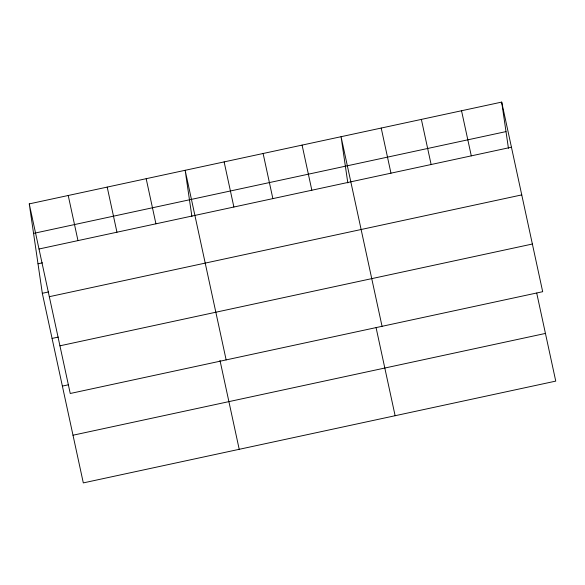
<?xml version="1.0" encoding="UTF-8"?>
<svg xmlns="http://www.w3.org/2000/svg" width="585" height="585" viewBox="0 0 585 585"><rect width="100%" height="100%" fill="white"/><g stroke="black" fill="none" stroke-linecap="round" stroke-linejoin="round"><path stroke-width="0.88" d="M29.25 203.887L501.689 102.097L542.683 291.703L70.244 393.493L29.25 203.887L42.317 293.297L83.311 482.903L555.75 381.113L536.716 293.078M33.564 233.393L506.003 131.603M39.005 249.005L511.444 147.215M38.003 263.791L42.434 262.84M42.317 293.297L48.518 291.959M49.315 296.69L521.754 194.9M52.072 338.415L58.273 337.077M59.933 345.815L532.372 244.025M62.383 386.093L68.584 384.762M73.001 435.218L545.439 333.428M461.536 110.748L471.291 155.866M421.375 119.406L431.13 164.524M381.215 128.056L390.97 173.175M382.056 326.313L341.062 136.707L347.819 182.929M376.089 327.688L395.124 415.716M302.087 145.102L311.842 190.22M263.111 153.504L272.866 198.622M224.128 161.899L233.883 207.017M226.146 359.907L185.152 170.301L191.909 216.523M219.989 360.397L239.214 449.309M146.177 178.696L155.932 223.814M107.201 187.098L116.956 232.216M68.226 195.492L77.98 240.611M501.689 102.097L508.445 148.319"/></g></svg>
